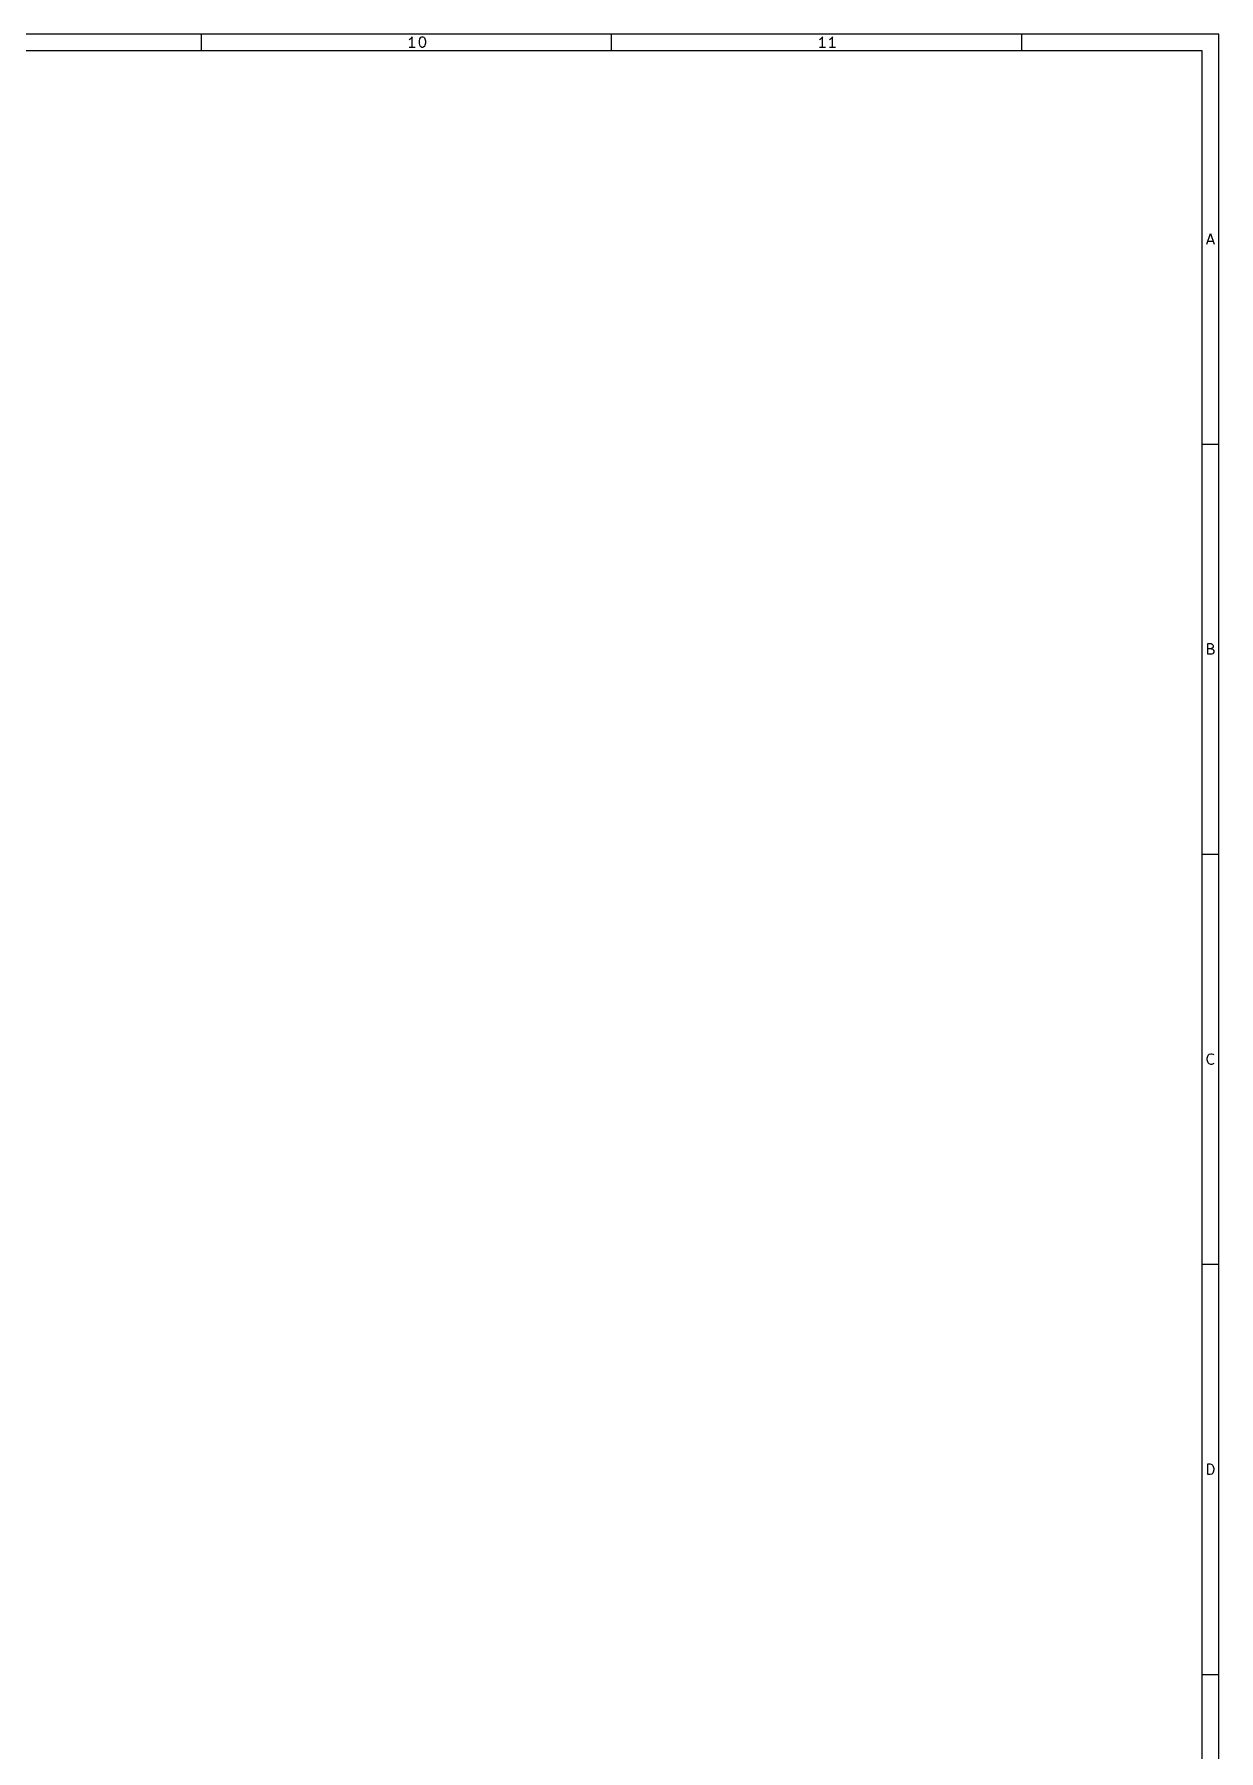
# Model space of a CAD drawing. Extents: x 10 to 584, y -410 to -10.
# Drawn here: x 439.6 to 584, y -219.3 to -10 of the extents above; entities that cross this region are included whole.
import ezdxf

# ---------------------------------------------------------------- set-up
doc = ezdxf.new("R2010")
doc.units = 0
doc.layers.add('BLACK', color=7, linetype='CONTINUOUS')

msp = doc.modelspace()

# ---------------------------------------------------------------- linework, layer by layer
at = {"layer": 'BLACK', "linetype": 'CONTINUOUS'}
for p, q in [((584.004, -10), (10, -10)), ((460, -12), (460, -10)), ((485.694, -10.2881), (485.57, -10.4738)), ((485.694, -11.5881), (485.694, -10.2881)), ((486.623, -10.5357), (486.685, -10.4119)), ((486.685, -10.4119), (486.746, -10.35)), ((486.746, -10.35), (486.87, -10.2881)), ((486.87, -10.2881), (486.994, -10.2881)), ((486.994, -10.2881), (487.118, -10.35)), ((487.118, -10.35), (487.18, -10.4119)), ((487.18, -10.4119), (487.242, -10.5357)), ((510, -12), (510, -10)), ((535.694, -10.2881), (535.57, -10.4738)), ((535.694, -11.5881), (535.694, -10.2881)), ((536.932, -10.2881), (536.808, -10.4738)), ((536.932, -11.5881), (536.932, -10.2881)), ((560, -12), (560, -10)), ((584.004, -409.989), (584.004, -10)), ((582.004, -12), (12, -12)), ((485.446, -10.5976), (485.323, -10.6595)), ((486.065, -11.5881), (485.323, -11.5881)), ((485.57, -10.4738), (485.446, -10.5976)), ((486.561, -10.7833), (486.623, -10.5357)), ((486.561, -11.0929), (486.561, -10.7833)), ((486.623, -11.3405), (486.561, -11.0929)), ((486.685, -11.4643), (486.623, -11.3405)), ((486.746, -11.5262), (486.685, -11.4643)), ((486.87, -11.5881), (486.746, -11.5262)), ((486.994, -11.5881), (486.87, -11.5881)), ((487.118, -11.5262), (486.994, -11.5881)), ((487.18, -11.4643), (487.118, -11.5262)), ((487.242, -11.3405), (487.18, -11.4643)), ((487.242, -10.5357), (487.304, -10.7833)), ((487.304, -11.0929), (487.242, -11.3405)), ((487.304, -10.7833), (487.304, -11.0929)), ((535.446, -10.5976), (535.323, -10.6595)), ((536.065, -11.5881), (535.323, -11.5881)), ((535.57, -10.4738), (535.446, -10.5976)), ((536.685, -10.5976), (536.561, -10.6595)), ((537.304, -11.5881), (536.561, -11.5881)), ((536.808, -10.4738), (536.685, -10.5976)), ((582.004, -407.989), (582.004, -12)), ((582.571, -35.5881), (583.004, -34.2881)), ((582.695, -35.2167), (583.314, -35.2167)), ((583.004, -34.2881), (583.438, -35.5881)), ((584.004, -60), (582.004, -60)), ((582.664, -85.5881), (582.664, -84.2881)), ((582.664, -84.2881), (583.097, -84.2881)), ((583.097, -84.9071), (582.664, -84.9071)), ((583.159, -85.5881), (582.664, -85.5881)), ((583.097, -84.2881), (583.221, -84.35)), ((583.221, -84.8452), (583.097, -84.9071)), ((583.097, -84.9071), (583.283, -84.969)), ((583.283, -85.5262), (583.159, -85.5881)), ((583.221, -84.35), (583.283, -84.4119)), ((583.283, -84.7833), (583.221, -84.8452)), ((583.283, -84.4119), (583.345, -84.5357)), ((583.345, -84.6595), (583.283, -84.7833)), ((583.283, -84.969), (583.345, -85.031)), ((583.345, -85.4643), (583.283, -85.5262)), ((583.345, -84.5357), (583.345, -84.6595)), ((583.345, -85.031), (583.407, -85.1548)), ((583.407, -85.3405), (583.345, -85.4643)), ((583.407, -85.1548), (583.407, -85.3405)), ((584.004, -110), (582.004, -110)), ((582.602, -134.845), (582.664, -134.598)), ((582.602, -135.031), (582.602, -134.845)), ((582.664, -135.279), (582.602, -135.031)), ((582.664, -134.598), (582.726, -134.474)), ((582.726, -135.402), (582.664, -135.279)), ((582.726, -134.474), (582.85, -134.35)), ((582.85, -135.526), (582.726, -135.402)), ((582.85, -134.35), (583.035, -134.288)), ((583.035, -135.588), (582.85, -135.526)), ((583.035, -134.288), (583.159, -134.288)), ((583.159, -135.588), (583.035, -135.588)), ((583.159, -134.288), (583.345, -134.35)), ((583.345, -135.526), (583.159, -135.588)), ((583.345, -134.35), (583.407, -134.412)), ((583.407, -135.464), (583.345, -135.526)), ((584.004, -160), (582.004, -160)), ((582.664, -185.588), (582.664, -184.288)), ((582.664, -184.288), (582.973, -184.288)), ((582.973, -185.588), (582.664, -185.588)), ((582.973, -184.288), (583.159, -184.35)), ((583.159, -185.526), (582.973, -185.588)), ((583.159, -184.35), (583.283, -184.474)), ((583.283, -185.402), (583.159, -185.526)), ((583.283, -184.474), (583.345, -184.598)), ((583.345, -185.279), (583.283, -185.402)), ((583.345, -184.598), (583.407, -184.845)), ((583.407, -185.031), (583.345, -185.279)), ((583.407, -184.845), (583.407, -185.031)), ((584.004, -210), (582.004, -210))]:
    msp.add_line(p, q, dxfattribs=at)

doc.saveas('drawing.dxf')
